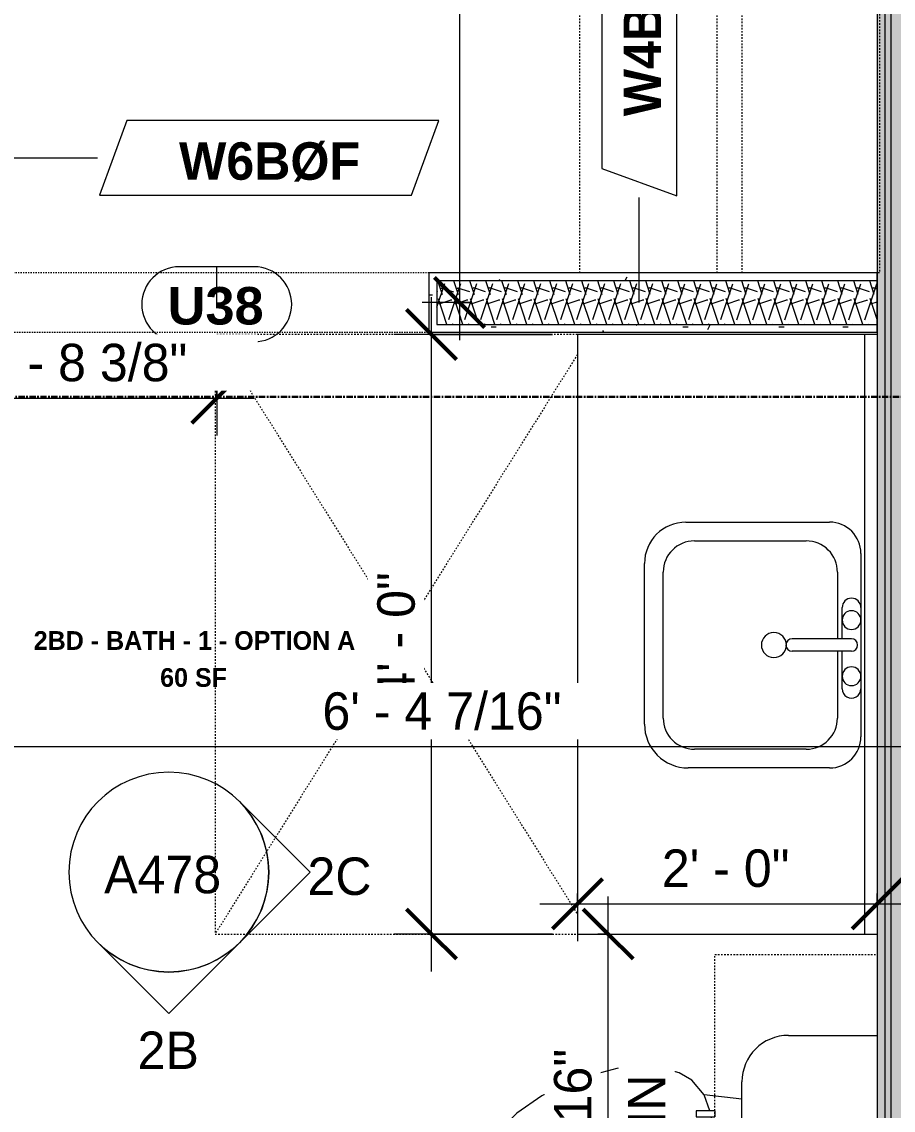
# Model space of a CAD drawing. Header units: inches. Extents: x -4058 to -1781, y 9814 to 12289.
# Drawn here: x -3411.6 to -3341.9, y 11790.1 to 11877.2 of the extents above; entities that cross this region are included whole.
import ezdxf

# ---------------------------------------------------------------- set-up
doc = ezdxf.new("R2010")
doc.units = ezdxf.units.IN
doc.header["$MEASUREMENT"] = 0
for name, pattern in [('Dash', [0.25, 0.125, -0.125]), ('Grid Line 1_2_', [0.875, 0.5, -0.125, 0.125, -0.125]), ('Grid Line 1_2__2_', [0.875, 0.5, -0.125, 0.125, -0.125]), ('Overhead', [0.15625, 0.09375, -0.0625])]:
    doc.linetypes.add(name, pattern=pattern)
for name, color, linetype, lineweight in [('0-1', 7, 'Continuous', 5), ('A-ANNO-DIMS', 211, 'Continuous', 9), ('A-ANNO-DIMS-32', 211, 'Continuous', 9), ('A-AREA-IDEN', 2, 'Continuous', 9), ('A-DETL-GENF-3', 92, 'Overhead', 9), ('A-DETL-MEDM-1', 33, 'Continuous', 9), ('A-DOOR-2', 31, 'Continuous', 9), ('A-DOOR-IDEN', 31, 'Continuous', 9), ('A-GENM', 5, 'Continuous', 9), ('A-GENM-2', 147, 'Dash', 9), ('A-WALL-1', 7, 'Continuous', 9), ('A-WALL-2', 113, 'Continuous', 9), ('A-WALL-IDEN', 211, 'Continuous', 9), ('A-WALL-PATT-1', 9, 'Continuous', 9), ('G-ANNO-SYMB-3', 111, 'Continuous', 9), ('I-WALL-1', 1, 'Continuous', 5), ('I-WALL-2', 7, 'Continuous', 9), ('P-SANR-FIXT', 6, 'Continuous', 9), ('Q-CASE', 31, 'Continuous', 9), ('Q-CASE-2', 31, 'Dash', 9), ('Q-CASE-HDLN', 31, 'Dash', 9), ('S-GRID-1', 1, 'Grid Line 1_2_', 9), ('S-GRID-2', 1, 'Grid Line 1_2__2_', 30)]:
    doc.layers.add(name, color=color, linetype=linetype, lineweight=lineweight)
doc.styles.add('Arial_B', font='arialbd.ttf', dxfattribs={"height": 3})
doc.styles.add('Century Gothic', font='ufonts.com_century-gothic.ttf', dxfattribs={"height": 3})
doc.styles.add('Century Gothic_B', font='GOTHICB.TTF', dxfattribs={"height": 3})
doc.styles.add('Century Gothic_B_1', font='GOTHICB.TTF', dxfattribs={"height": 1.5})
doc.dimstyles.new('THE_DIMENSION_STRING', dxfattribs={"dimscale": 12, "dimtxt": 3.132505, "dimasz": 0.333333, "dimexe": 0.25, "dimexo": 0.166667, "dimgap": 0.041667, "dimtad": 1, "dimdec": 4, "dimrnd": 0.0625, "dimzin": 3, "dimdsep": 46, "dimlunit": 4, "dimtxsty": 'Century Gothic', "dimblk1": 'OBLIQUE', "dimblk2": 'OBLIQUE', "dimsah": 1, "dimcen": 0.09, "dimdle": 0.25, "dimazin": 0, "dimtfac": 1, "dimtdec": 4, "dimtix": 1, "dimtmove": 0, "dimatfit": 3, "dimfxl": 1, "dimtvp": 1, "dimtfill": 1, "dimfrac": 2, "dimtolj": 1, "dimtzin": 0, "dimarcsym": 2})
doc.dimstyles.new('THE_DIMENSION_STRING_3', dxfattribs={"dimscale": 12, "dimtxt": 3.132505, "dimasz": 0.333333, "dimexe": 0.25, "dimexo": 0.166667, "dimgap": 0.041667, "dimtad": 1, "dimdec": 4, "dimrnd": 0.0625, "dimzin": 3, "dimdsep": 46, "dimlunit": 4, "dimtxsty": 'Century Gothic', "dimblk1": 'OBLIQUE', "dimblk2": 'OBLIQUE', "dimsah": 1, "dimcen": 0.09, "dimdle": 0.25, "dimazin": 0, "dimtfac": 1, "dimtdec": 4, "dimtix": 1, "dimtmove": 0, "dimatfit": 3, "dimfxl": 1, "dimtvp": 1, "dimtfill": 1, "dimfrac": 2, "dimtolj": 1, "dimtzin": 0, "dimarcsym": 2})
pattern_1 = [(0, (0, 0), (10.24, 2.56), [0.422, -7.258, 0.422, -7.258, -40.96]), (0, (0, 0), (10.24, 2.56), [-15.36, 0.422, -14.938, 0.422, -7.258, -17.92]), (0, (0, 0), (10.24, 2.56), [-38.4, 0.422, -4.698, 0.422, -12.378]), (120, (3.84, 1.28), (-7.33702503, 7.58810013), [0.422, -7.258, 0.422, -7.258, -40.96]), (120, (3.84, 1.28), (-7.33702503, 7.58810013), [-15.36, 0.422, -14.938, 0.422, -7.258, -17.92]), (120, (3.84, 1.28), (-7.33702503, 7.58810013), [-38.4, 0.422, -4.698, 0.422, -12.378]), (240, (5.12, 6.4), (-2.90297497, -10.14810013), [0.422, -7.258, 0.422, -7.258, -40.96]), (240, (5.12, 6.4), (-2.90297497, -10.14810013), [-15.36, 0.422, -14.938, 0.422, -7.258, -17.92]), (240, (5.12, 6.4), (-2.90297497, -10.14810013), [-38.4, 0.422, -4.698, 0.422, -12.378])]
pattern_2 = [(161.57, (0.16, 0.16), (-1.279773737, -0.000426766), [0, -9.107, 1.011, 0]), (18.43, (-0.16, 0.16), (-1.279773737, 0.000426766), [0, -9.107, 1.011, 0]), (108.43, (0.16, 0.16), (0.639452382, -3.199964008), [3.035, -7.083]), (71.57, (-0.16, 0.16), (0.639452382, 3.199964008), [3.035, -7.083])]

# ---------------------------------------------------------------- blocks, each defined once
blk = doc.blocks.new('CTR - 1st Phase - Shell_rvt-1-UNITS PLANS - 3RD FLOOR')
at = {"layer": 'S-GRID-1'}
blk.add_line((-1781.273, 11847.189), (-4041.78, 11847.189), dxfattribs=at)
blk = doc.blocks.new('CTR - 1st Phase - Common Walls_rvt-1-UNITS PLANS - 3RD FLOOR')
at = {"layer": 'A-WALL-PATT-1'}
h = blk.add_hatch(dxfattribs=at)
h.set_pattern_fill('FP_1', color=256, style=0, pattern_type=2)
h.set_pattern_definition(pattern_1)
h.paths.add_polyline_path([(-3342.536, 11724.739), (-3342.536, 12110.339), (-3343.161, 12110.339), (-3343.157, 11724.739)], flags=0)
h = blk.add_hatch(dxfattribs=at)
h.set_pattern_fill('FP_5', color=256, style=0, pattern_type=2)
h.set_pattern_definition(pattern_2)
h.paths.add_polyline_path([(-3342.036, 11724.739), (-3336.536, 11724.739), (-3336.536, 12110.339), (-3342.036, 12110.339), (-3342.036, 11725.364)], flags=0)
at = {"layer": 'I-WALL-1'}
blk.add_hatch(color=256, dxfattribs=at).paths.add_polyline_path([(-3342.036, 11724.739), (-3342.036, 12110.339), (-3342.536, 12110.339), (-3342.536, 11724.739)], flags=0)
at = {"layer": 'A-WALL-1'}
for p, q in [((-3342.536, 11725.364), (-3342.536, 12110.339)), ((-3342.036, 11725.364), (-3342.036, 12110.339))]:
    blk.add_line(p, q, dxfattribs=at)
at = {"layer": 'I-WALL-2'}
for p, q in [((-3343.161, 12110.339), (-3343.161, 11852.177)), ((-3343.161, 11804.177), (-3343.161, 11763.864))]:
    blk.add_line(p, q, dxfattribs=at)
blk = doc.blocks.new('CTR - 1st Phase - Structure_rvt-1-UNITS PLANS - 3RD FLOOR')
at = {"layer": 'S-GRID-2'}
blk.add_line((-1781.273, 11847.189), (-4041.78, 11847.189), dxfattribs=at)
blk = doc.blocks.new('Door-Opening - CLEAR OPENING - 34_ x 80_-3922092-UNITS PLANS - 3RD FLOOR')
at = {"layer": 'A-DETL-GENF-3'}
for p, q in [((16.678, 2.375), (-17.322, 2.375)), ((-17.322, -2.375), (16.678, -2.375))]:
    blk.add_line(p, q, dxfattribs=at)
at = {"layer": 'A-DETL-MEDM-1'}
for p, q in [((-17.322, 2.375), (-17.322, -2.375)), ((16.678, -2.375), (16.678, 2.375))]:
    blk.add_line(p, q, dxfattribs=at)
blk = doc.blocks.new('M_Sink Vanity-Square - 500 x 440mm-1372835-UNITS PLANS - 3RD FLOOR')
at = {"layer": 'P-SANR-FIXT'}
for p, q in [((-5.725, 10.23), (7.139, 10.23)), ((-5.225, 8.73), (6.46, 8.73)), ((-9.225, -4.592), (-9.225, 6.73)), ((-7.725, -2.717), (-7.725, 6.23)), ((8.96, 6.23), (8.96, -2.717)), ((10.46, 6.91), (10.46, -4.592)), ((0.118, -6.329), (0.118, -1.59)), ((1.118, -6.329), (1.118, -1.59)), ((0.118, -5.217), (-5.225, -5.217)), ((6.46, -5.217), (1.118, -5.217)), ((-2.882, -5.592), (0.118, -5.592)), ((1.118, -5.592), (3.618, -5.592)), ((7.96, -7.092), (-6.725, -7.092)), ((3.618, -7.092), (-2.882, -7.092))]:
    blk.add_line(p, q, dxfattribs=at)
for centre, radius, start, end in [((-5.725, 6.73), 3.5, 90, 180), ((7.139, 6.91), 3.321, 360, 90), ((-5.225, 6.23), 2.5, 90, 180), ((6.46, 6.23), 2.5, 360, 90), ((0.618, -0.125), 1, 360, 180), ((0.618, -0.125), 1, 180, 0), ((0.618, -1.59), 0.5, 360, 180), ((-5.225, -2.717), 2.5, 180, 270), ((6.46, -2.717), 2.5, 270, 360), ((-6.725, -4.592), 2.5, 180, 270), ((7.96, -4.592), 2.5, 270, 0), ((-2.882, -6.342), 0.75, 90, 270), ((-1.882, -6.342), 0.75, 360, 180), ((2.618, -6.342), 0.75, 0, 180), ((3.618, -6.342), 0.75, 270, 90), ((-1.882, -6.342), 0.75, 180, 0), ((0.618, -6.329), 0.5, 180, 0), ((2.618, -6.342), 0.75, 180, 0)]:
    blk.add_arc(centre, radius, start, end, dxfattribs=at)
blk = doc.blocks.new('Toilet-Domestic-3D - Toilet-Domestic-3D-V62-UNITS PLANS - 3RD FLOOR')
at = {"layer": 'P-SANR-FIXT'}
for p, q in [((-9.976, 11.75), (-9.976, 18.851)), ((9.976, 18.851), (9.976, 11.75)), ((6.25, 8.024), (-6.25, 8.024)), ((-4.862, 8.024), (-5.209, 5)), ((4.862, 8.024), (5.209, 5)), ((-3.938, 5.463), (-5.209, 5)), ((-1, 6), (-3.449, 5.568)), ((1, 6), (-1, 6)), ((3.836, 5.5), (1, 6)), ((5.209, 5), (3.836, 5.5)), ((-5.209, 5), (-6.401, 4)), ((6.401, 4), (5.209, 5)), ((-6.401, 4), (-6.968, 3)), ((6.968, 3), (6.401, 4)), ((-6.968, 3), (-7.236, 2)), ((7.236, 2), (6.968, 3)), ((-7.236, 2), (-7.413, 0.996)), ((7.413, 0.996), (7.236, 2)), ((-7.413, 0.996), (-7.5, 0)), ((7.5, 0), (7.413, 0.996)), ((-7.5, 0), (-7.326, -1.992)), ((7.326, -1.992), (7.5, 0)), ((-7.326, -1.992), (-6.788, -4)), ((6.788, -4), (7.326, -1.992)), ((-6.788, -4), (-6.06, -6)), ((6.06, -6), (6.788, -4)), ((-6.06, -6), (-5.127, -8)), ((5.127, -8), (6.06, -6)), ((-5.127, -8), (-3.74, -10)), ((3.74, -10), (5.127, -8)), ((-3.74, -10), (-2.74, -11)), ((2.74, -11), (3.74, -10)), ((-2.74, -11), (-1.874, -11.5)), ((1.874, -11.5), (2.74, -11)), ((-1.874, -11.5), (-0.5, -12)), ((-0.5, -12), (0.5, -12)), ((0.5, -12), (1.874, -11.5))]:
    blk.add_line(p, q, dxfattribs=at)
for centre, start, end in [((-6.25, 11.75), 180, 270), ((6.25, 11.75), 270, 360)]:
    blk.add_arc(centre, 3.726, start, end, dxfattribs=at)
blk = doc.blocks.new('Bath Vanity - Bath Vanity 48_-3150017-UNITS PLANS - 3RD FLOOR')
at = {"layer": 'Q-CASE'}
for p, q in [((24.738, 24), (-23.262, 24)), ((-23.262, 24), (-23.262, 1.005)), ((24.738, 1.005), (24.738, 24))]:
    blk.add_line(p, q, dxfattribs=at)
blk = doc.blocks.new('ADA Clearances - 30_x48_-V59-UNITS PLANS - 3RD FLOOR')
at = {"layer": 'A-GENM-2'}
for p, q in [((-14.005, -22.407), (15, 24)), ((15, 24), (-14.005, 24)), ((15, -24), (15, 24)), ((15, -24), (-14.005, 22.407)), ((-14.005, -24), (15, -24))]:
    blk.add_line(p, q, dxfattribs=at)
blk = doc.blocks.new('BATHROOM MIRROR - BATHROOM MIRROR 48_-3123886-UNITS PLANS - 3RD FLOOR')
at = {"layer": 'Q-CASE'}
for p, q in [((-23.262, -23), (24.738, -23)), ((-23.262, -23), (-23.262, -24)), ((24.738, -24), (24.738, -23)), ((24.738, -24), (-23.262, -24))]:
    blk.add_line(p, q, dxfattribs=at)
blk = doc.blocks.new('300 Series Wall Hung Cabinet_326 - 30_-2909953-UNITS PLANS - 3RD FLOOR')
at = {"layer": 'Q-CASE'}
for p, q in [((-2.012, 14.687), (-2.5, 14.687)), ((-2.5, 14.687), (-2.5, 13.188)), ((-2.012, 13.188), (-2.012, 14.687)), ((2.488, 14.687), (2, 14.687)), ((2, 14.687), (2, 13.188)), ((2.488, 13.188), (2.488, 14.687)), ((-2.012, 13.188), (-2.5, 13.188)), ((2.488, 13.188), (2, 13.188))]:
    blk.add_line(p, q, dxfattribs=at)
at = {"layer": 'Q-CASE-2'}
for p, q in [((-15, 0.187), (-15, 13.188)), ((-15, 13.188), (15, 13.188)), ((15, 13.188), (15, 0.187)), ((15, 0.187), (-15, 0.187))]:
    blk.add_line(p, q, dxfattribs=at)
blk = doc.blocks.new('OD_CW_Closet - OD_CW_Closet-3801314-UNITS PLANS - 3RD FLOOR')
at = {"layer": 'Q-CASE-HDLN'}
for p, q in [((0.738, -24), (0.738, 0)), ((0.738, 0), (80.988, 0)), ((80.988, 0), (80.988, -24)), ((0.738, -11), (80.988, -11)), ((0.738, -13), (80.988, -13)), ((80.988, -24), (0.738, -24))]:
    blk.add_line(p, q, dxfattribs=at)
blk = doc.blocks.new('DIMBLOCK194-UNITS PLANS - 3RD FLOOR')
at = {"layer": 'A-ANNO-DIMS-32'}
for p, q in [((-3378.835, 11801.177), (-3378.835, 11855.177)), ((-3369.157, 11852.177), (-3381.835, 11852.177)), ((-3378.835, 11852.177), (-3369.157, 11852.177)), ((-3369.157, 11804.177), (-3381.835, 11804.177)), ((-3378.835, 11804.177), (-3369.157, 11804.177))]:
    blk.add_line(p, q, dxfattribs=at)
at = {"layer": 'A-ANNO-DIMS-32', "lineweight": 50}
for p, q in [((-3378.835, 11852.177), (-3380.835, 11854.177)), ((-3378.835, 11852.177), (-3376.835, 11850.177)), ((-3378.835, 11804.177), (-3380.835, 11806.177)), ((-3378.835, 11804.177), (-3376.835, 11802.177))]:
    blk.add_line(p, q, dxfattribs=at)
at = {"layer": 'A-ANNO-DIMS-32', "color": 0, "insert": (-3383.18, 11822.931), "char_height": 3, "width": 12.58969, "attachment_point": 1, "rotation": 90, "line_spacing_factor": 0.984502, "style": 'Century Gothic', "bg_fill": 3, "box_fill_scale": 1.25, "bg_fill_color": 256, "bg_fill_true_color": 13158600, "bg_fill_transparency": 0}
blk.add_mtext('4\' - 0"', dxfattribs=at)
blk = doc.blocks.new('_Oblique')
at = {"color": 0, "linetype": 'ByBlock', "lineweight": -2}
blk.add_line((-0.5, -0.5), (0.5, 0.5), dxfattribs=at)
blk = doc.blocks.new('DIMBLOCK195-UNITS PLANS - 3RD FLOOR')
at = {"layer": 'A-ANNO-DIMS-32', "lineweight": 50}
for p, q in [((-3367.157, 11806.603), (-3365.157, 11808.603)), ((-3343.157, 11806.603), (-3341.157, 11808.603)), ((-3367.157, 11806.603), (-3369.157, 11804.603)), ((-3343.157, 11806.603), (-3345.157, 11804.603))]:
    blk.add_line(p, q, dxfattribs=at)
at = {"layer": 'A-ANNO-DIMS-32'}
for p, q in [((-3367.157, 11807.432), (-3367.157, 11803.603)), ((-3367.157, 11806.603), (-3367.157, 11807.432)), ((-3343.157, 11807.432), (-3343.157, 11803.603)), ((-3343.157, 11806.603), (-3343.157, 11807.432)), ((-3370.157, 11806.603), (-3340.157, 11806.603))]:
    blk.add_line(p, q, dxfattribs=at)
at = {"layer": 'A-ANNO-DIMS-32', "color": 0, "insert": (-3360.402, 11810.949), "char_height": 3, "width": 12.58969, "attachment_point": 1, "line_spacing_factor": 0.984502, "style": 'Century Gothic', "bg_fill": 3, "box_fill_scale": 1.25, "bg_fill_color": 256, "bg_fill_true_color": 13158600, "bg_fill_transparency": 0}
blk.add_mtext('2\' - 0"', dxfattribs=at)
blk = doc.blocks.new('DIMBLOCK196-UNITS PLANS - 3RD FLOOR')
at = {"layer": 'A-ANNO-DIMS-32'}
for p, q in [((-3364.69, 11764.989), (-3364.69, 11807.177)), ((-3365.518, 11804.177), (-3361.69, 11804.177)), ((-3364.69, 11804.177), (-3365.518, 11804.177)), ((-3365.518, 11767.989), (-3361.69, 11767.989)), ((-3364.69, 11767.989), (-3365.518, 11767.989))]:
    blk.add_line(p, q, dxfattribs=at)
at = {"layer": 'A-ANNO-DIMS-32', "lineweight": 50}
for p, q in [((-3364.69, 11804.177), (-3366.69, 11806.177)), ((-3364.69, 11804.177), (-3362.69, 11802.177)), ((-3364.69, 11767.989), (-3366.69, 11769.989)), ((-3364.69, 11767.989), (-3362.69, 11765.989))]:
    blk.add_line(p, q, dxfattribs=at)
at = {"layer": 'A-ANNO-DIMS-32', "color": 0, "char_height": 3, "attachment_point": 1, "rotation": 90, "line_spacing_factor": 0.984502, "style": 'Century Gothic', "bg_fill": 3, "box_fill_scale": 1.25, "bg_fill_color": 256, "bg_fill_true_color": 13158600, "bg_fill_transparency": 0}
for s, insert, width in [('3\' - 0 3/16"', (-3369.035, 11775.84), 24.5827), ('33" MIN', (-3363.113, 11778.575), 18.01936)]:
    blk.add_mtext(s, dxfattribs=dict(at, insert=insert, width=width))
blk = doc.blocks.new('DIMBLOCK764-UNITS PLANS - 3RD FLOOR')
at = {"layer": 'A-ANNO-DIMS-32'}
for p, q in [((-3415.532, 11808.939), (-3415.532, 11822.183)), ((-3339.124, 11806.177), (-3339.124, 11822.183)), ((-3415.532, 11819.183), (-3336.124, 11819.183)), ((-3415.532, 11819.183), (-3415.532, 11808.939)), ((-3339.124, 11819.183), (-3339.124, 11806.177))]:
    blk.add_line(p, q, dxfattribs=at)
at = {"layer": 'A-ANNO-DIMS-32', "lineweight": 50}
for p, q in [((-3415.532, 11819.183), (-3413.532, 11821.183)), ((-3339.124, 11819.183), (-3337.124, 11821.183)), ((-3415.532, 11819.183), (-3417.532, 11817.183)), ((-3339.124, 11819.183), (-3341.124, 11817.183))]:
    blk.add_line(p, q, dxfattribs=at)
at = {"layer": 'A-ANNO-DIMS-32', "color": 0, "insert": (-3387.57, 11823.528), "char_height": 3, "width": 24.5827, "attachment_point": 1, "line_spacing_factor": 0.984502, "style": 'Century Gothic', "bg_fill": 3, "box_fill_scale": 1.25, "bg_fill_color": 256, "bg_fill_true_color": 13158600, "bg_fill_transparency": 0}
blk.add_mtext('6\' - 4 7/16"', dxfattribs=at)
blk = doc.blocks.new('DIMBLOCK766-UNITS PLANS - 3RD FLOOR')
at = {"layer": 'A-ANNO-DIMS-32'}
for p, q in [((-3376.596, 11942.739), (-3376.596, 11851.739)), ((-3375.767, 11939.739), (-3379.596, 11939.739)), ((-3376.596, 11939.739), (-3375.767, 11939.739)), ((-3375.767, 11854.739), (-3379.596, 11854.739)), ((-3376.596, 11854.739), (-3375.767, 11854.739))]:
    blk.add_line(p, q, dxfattribs=at)
at = {"layer": 'A-ANNO-DIMS-32', "lineweight": 50}
for p, q in [((-3376.596, 11939.739), (-3378.596, 11941.739)), ((-3376.596, 11939.739), (-3374.596, 11937.739)), ((-3376.596, 11854.739), (-3378.596, 11856.739)), ((-3376.596, 11854.739), (-3374.596, 11852.739))]:
    blk.add_line(p, q, dxfattribs=at)
at = {"layer": 'A-ANNO-DIMS-32', "color": 0, "insert": (-3380.941, 11891.994), "char_height": 3, "width": 12.58969, "attachment_point": 1, "rotation": 90, "line_spacing_factor": 0.984502, "style": 'Century Gothic', "bg_fill": 3, "box_fill_scale": 1.25, "bg_fill_color": 256, "bg_fill_true_color": 13158600, "bg_fill_transparency": 0}
blk.add_mtext('7\' - 1"', dxfattribs=at)
blk = doc.blocks.new('Door Tag - Type Mark-2601225-UNITS PLANS - 3RD FLOOR')
at = {"layer": 'A-DOOR-IDEN'}
for p, q in [((0.09375, 0.09375), (-0.09375, 0.09375)), ((-0.09375, -0.09375), (0.09375, -0.09375))]:
    blk.add_line(p, q, dxfattribs=at)
for centre, start, end in [((-0.09375, 0), 90, 270), ((0.09375, 0), 270, 90)]:
    blk.add_arc(centre, 0.09375, start, end, dxfattribs=at)
blk = doc.blocks.new('Wall Tag - Arch Wall-3956453-UNITS PLANS - 3RD FLOOR')
at = {"layer": 'A-WALL-IDEN'}
for p, q in [((-0.3561, 0.0937), (-0.4244, -0.0937)), ((0.4244, 0.0937), (-0.3561, 0.0937)), ((0.3561, -0.0937), (0.4244, 0.0937)), ((-0.4244, -0.0937), (0.3561, -0.0937))]:
    blk.add_line(p, q, dxfattribs=at)
blk = doc.blocks.new('DIMBLOCK779-UNITS PLANS - 3RD FLOOR')
at = {"layer": 'A-ANNO-DIMS-32'}
for p, q in [((-3396.031, 11850.364), (-3396.031, 11844.097)), ((-3396.031, 11847.097), (-3396.031, 11850.364)), ((-3416.406, 11847.925), (-3416.406, 11844.097)), ((-3416.406, 11847.097), (-3416.406, 11847.925)), ((-3419.406, 11847.097), (-3393.031, 11847.097))]:
    blk.add_line(p, q, dxfattribs=at)
at = {"layer": 'A-ANNO-DIMS-32', "lineweight": 50}
for p, q in [((-3416.406, 11847.097), (-3414.406, 11849.097)), ((-3396.031, 11847.097), (-3394.031, 11849.097)), ((-3416.406, 11847.097), (-3418.406, 11845.097)), ((-3396.031, 11847.097), (-3398.031, 11845.097))]:
    blk.add_line(p, q, dxfattribs=at)
at = {"layer": 'A-ANNO-DIMS-32', "color": 0, "insert": (-3415.292, 11851.442), "char_height": 3, "width": 21.77837, "attachment_point": 1, "line_spacing_factor": 0.984502, "style": 'Century Gothic', "bg_fill": 3, "box_fill_scale": 1.25, "bg_fill_color": 256, "bg_fill_true_color": 13158600, "bg_fill_transparency": 0}
blk.add_mtext('1\' - 8 3/8"', dxfattribs=at)
blk = doc.blocks.new('Elevation - Filled Arrow-152140-UNITS PLANS - 3RD FLOOR')
at = {"layer": 'G-ANNO-SYMB-3'}
for start, end in [(360, 180), (180, 360)]:
    blk.add_arc((0, 0), 0.25, start, end, dxfattribs=at)
blk = doc.blocks.new('Elevation - Filled Arrow-151867-UNITS PLANS - 3RD FLOOR')
at = {"layer": 'G-ANNO-SYMB-3'}
for p, q in [((0, 0.3536), (-0.1768, 0.1768)), ((0.1768, 0.1768), (0, 0.3536))]:
    blk.add_line(p, q, dxfattribs=at)
blk.add_arc((0, 0), 0.25, 45, 135, dxfattribs=at)

msp = doc.modelspace()

# ---------------------------------------------------------------- hatches: boundary and pattern name
at = {"layer": 'A-WALL-PATT-1'}
h = msp.add_hatch(dxfattribs=at)
h.set_pattern_fill('FP_5', color=256, style=0, pattern_type=2)
h.set_pattern_definition(pattern_2)
h.paths.add_polyline_path([(-3343.16124, 11852.9894), (-3343.16124, 11856.4894), (-3378.40554, 11856.4894), (-3378.40554, 11852.9894), (-3357.59485, 11852.9894)], flags=0)
h.paths.add_polyline_path([(-3413.03054, 11852.9894), (-3413.03054, 11856.4894), (-3413.65554, 11856.4894), (-3413.65554, 11852.9894)], flags=0)
h = msp.add_hatch(dxfattribs=at)
h.set_pattern_fill('FP_1', color=256, style=0, pattern_type=2)
h.set_pattern_definition(pattern_1)
h.paths.add_polyline_path([(-3378.40554, 11854.7394), (-3378.40554, 11856.4894), (-3343.16124, 11856.4894), (-3343.16124, 11857.1144), (-3379.03054, 11857.1144), (-3379.03054, 11854.7394)], flags=0)
h = msp.add_hatch(dxfattribs=at)
h.set_pattern_fill('FP_1', color=256, style=0, pattern_type=2)
h.set_pattern_definition(pattern_1)
h.paths.add_polyline_path([(-3343.16124, 11852.3644), (-3343.16124, 11852.9894), (-3378.40554, 11852.9894), (-3378.40554, 11854.7394), (-3379.03054, 11854.7394), (-3379.03054, 11852.3644), (-3357.59485, 11852.3644)], flags=0)

# ---------------------------------------------------------------- linework, layer by layer
at = {"layer": 'A-DOOR-IDEN'}
msp.add_line((-3396.03054, 11854.7394), (-3396.03054, 11857.60793), dxfattribs=at)
at = {"layer": 'A-WALL-2'}
for p, q in [((-3343.16124, 11857.1144), (-3379.03054, 11857.1144)), ((-3378.40554, 11856.4894), (-3378.40554, 11852.9894)), ((-3343.16124, 11856.4894), (-3378.40554, 11856.4894)), ((-3343.16124, 11852.3644), (-3343.16124, 11857.1144)), ((-3378.40554, 11852.9894), (-3343.16124, 11852.9894)), ((-3379.03054, 11852.3644), (-3343.16124, 11852.3644))]:
    msp.add_line(p, q, dxfattribs=at)
at = {"layer": 'A-WALL-IDEN'}
for p, q in [((-3416.40554, 11866.33004), (-3405.56238, 11866.33004)), ((-3362.20933, 11854.7394), (-3362.20933, 11863.14624))]:
    msp.add_line(p, q, dxfattribs=at)

# ---------------------------------------------------------------- block references
at = {"layer": '0-1'}
for name in ['CTR - 1st Phase - Shell_rvt-1-UNITS PLANS - 3RD FLOOR', 'CTR - 1st Phase - Structure_rvt-1-UNITS PLANS - 3RD FLOOR', 'CTR - 1st Phase - Common Walls_rvt-1-UNITS PLANS - 3RD FLOOR']:
    msp.add_blockref(name, (0, 0), dxfattribs=at)
at = {"layer": 'A-DOOR-2', "rotation": 180}
msp.add_blockref('Door-Opening - CLEAR OPENING - 34_ x 80_-3922092-UNITS PLANS - 3RD FLOOR', (-3396.35292, 11854.7394), dxfattribs=at)
at = {"layer": 'A-DOOR-IDEN', "xscale": 31.99999999999999, "yscale": 31.99999999999999, "zscale": 31.99999999999999}
msp.add_blockref('Door Tag - Type Mark-2601225-UNITS PLANS - 3RD FLOOR', (-3396.03054, 11854.60793), dxfattribs=at)
at = {"layer": 'A-GENM', "rotation": 180}
msp.add_blockref('ADA Clearances - 30_x48_-V59-UNITS PLANS - 3RD FLOOR', (-3381.16124, 11828.1769), dxfattribs=at)
at = {"layer": 'A-WALL-IDEN', "xscale": 31.99999999999999, "yscale": 31.99999999999999, "zscale": 31.99999999999999, "rotation": 89.99999999999991}
msp.add_blockref('Wall Tag - Arch Wall-3956453-UNITS PLANS - 3RD FLOOR', (-3362.20933, 11876.87795), dxfattribs=at)
at = {"layer": 'G-ANNO-SYMB-3', "extrusion": (0, 0, -1), "xscale": 31.99999999999999, "yscale": 31.99999999999999, "zscale": 31.99999999999999, "rotation": 180}
msp.add_blockref('Elevation - Filled Arrow-151867-UNITS PLANS - 3RD FLOOR', (3399.86759, 11809.13241), dxfattribs=at)
at = {"layer": 'P-SANR-FIXT'}
for name, p, rotation in [('M_Sink Vanity-Square - 500 x 440mm-1372835-UNITS PLANS - 3RD FLOOR', (-3351.56039, 11826.69741), 90.00000000032784), ('Toilet-Domestic-3D - Toilet-Domestic-3D-V62-UNITS PLANS - 3RD FLOOR', (-3362.01246, 11786.08315), 270.000000000413)]:
    msp.add_blockref(name, p, dxfattribs=dict(at, rotation=rotation))
at = {"layer": 'Q-CASE'}
for name, p, rotation in [('OD_CW_Closet - OD_CW_Closet-3801314-UNITS PLANS - 3RD FLOOR', (-3366.97374, 11856.37669), 90.00000000000064), ('Bath Vanity - Bath Vanity 48_-3150017-UNITS PLANS - 3RD FLOOR', (-3343.15665, 11827.43919), 90.00000000032061), ('BATHROOM MIRROR - BATHROOM MIRROR 48_-3123886-UNITS PLANS - 3RD FLOOR', (-3367.16124, 11827.43919), 89.99999999996577), ('300 Series Wall Hung Cabinet_326 - 30_-2909953-UNITS PLANS - 3RD FLOOR', (-3342.97374, 11787.5326), 90.00000000000017)]:
    msp.add_blockref(name, p, dxfattribs=dict(at, rotation=rotation))

# ---------------------------------------------------------------- texts
at = {"layer": 'A-AREA-IDEN', "insert": (-3410.68229, 11828.43106), "char_height": 1.5, "width": 30.3, "attachment_point": 1, "style": 'Century Gothic_B_1'}
msp.add_mtext('2BD - BATH - 1 - OPTION A', dxfattribs=at)
at = {"layer": 'A-DOOR-IDEN', "insert": (-3399.96242, 11855.98778), "char_height": 3, "width": 9.393, "attachment_point": 1, "style": 'Arial_B'}
msp.add_mtext('U38', dxfattribs=at)
at = {"layer": 'A-WALL-IDEN', "insert": (-3363.45686, 11869.66203), "char_height": 3, "width": 17.372, "attachment_point": 1, "rotation": 90, "style": 'Century Gothic_B'}
msp.add_mtext('W4BØF', dxfattribs=at)
at = {"layer": 'A-WALL-IDEN', "insert": (-3399.0466, 11867.57757), "char_height": 3, "width": 17.372, "attachment_point": 1, "style": 'Century Gothic_B'}
msp.add_mtext('W6BØF', dxfattribs=at)
at = {"layer": 'G-ANNO-SYMB-3', "insert": (-3402.36383, 11796.36574), "char_height": 3, "width": 5.757, "attachment_point": 1, "style": 'Century Gothic'}
msp.add_mtext('2B', dxfattribs=at)

# ---------------------------------------------------------------- next in the draw order: dimensions: what is measured, and where the dimension line sits
at = {"layer": 'A-ANNO-DIMS'}
dim = msp.add_linear_dim(base=(-3378.83521, 11852.1769), p1=(-3367.15665, 11804.1769), p2=(-3367.15665, 11852.1769), angle=90, dimstyle='THE_DIMENSION_STRING', override={"dimpost": '<>', "dimfxl": 48}, dxfattribs=at)
dim.commit()
dim.dimension.update_dxf_attribs({"geometry": 'DIMBLOCK194-UNITS PLANS - 3RD FLOOR', "text_midpoint": (-3380.91067, 11828.1769)})
dim = msp.add_linear_dim(base=(-3396.03054, 11847.09664), p1=(-3416.40554, 11849.92506), p2=(-3396.03054, 11852.3644), dimstyle='THE_DIMENSION_STRING_3', override={"dimpost": '<>', "dimfxl": 20.520501}, dxfattribs=at)
dim.commit()
dim.dimension.update_dxf_attribs({"geometry": 'DIMBLOCK779-UNITS PLANS - 3RD FLOOR', "text_midpoint": (-3406.21804, 11849.33831)})

# ---------------------------------------------------------------- next in the draw order: dimensions: what is measured, and where the dimension line sits
for base, p1, p2, angle, dimstyle, override, picture, middle in [((-3376.59578, 11854.7394), (-3373.76735, 11939.7394), (-3373.76735, 11854.7394), 90, 'THE_DIMENSION_STRING_3', {"dimpost": '<>', "dimfxl": 85}, 'DIMBLOCK766-UNITS PLANS - 3RD FLOOR', (-3378.63351, 11897.2394)), ((-3343.15665, 11806.60335), (-3367.15665, 11809.43178), (-3343.15665, 11809.43178), 0, 'THE_DIMENSION_STRING', {"dimpost": '<>', "dimfxl": 24}, 'DIMBLOCK195-UNITS PLANS - 3RD FLOOR', (-3355.15665, 11808.67881))]:
    dim = msp.add_linear_dim(base=base, p1=p1, p2=p2, angle=angle, dimstyle=dimstyle, override=override, dxfattribs=at)
    dim.commit()
    dim.dimension.update_dxf_attribs({"geometry": picture, "text_midpoint": middle})

# ---------------------------------------------------------------- next in the draw order: block references
at = {"layer": 'A-WALL-IDEN', "xscale": 31.99999999999999, "yscale": 31.99999999999999, "zscale": 31.99999999999999}
msp.add_blockref('Wall Tag - Arch Wall-3956453-UNITS PLANS - 3RD FLOOR', (-3391.83068, 11866.33004), dxfattribs=at)

# ---------------------------------------------------------------- next in the draw order: dimensions: what is measured, and where the dimension line sits
at = {"layer": 'A-ANNO-DIMS'}
dim = msp.add_linear_dim(base=(-3364.68986, 11804.1769), p1=(-3367.51829, 11767.9894), p2=(-3367.51829, 11804.1769), angle=90, text='<>\\X33" MIN', dimstyle='THE_DIMENSION_STRING', override={"dimpost": '<>', "dimfxl": 36.1875}, dxfattribs=at)
dim.commit()
dim.dimension.update_dxf_attribs({"geometry": 'DIMBLOCK196-UNITS PLANS - 3RD FLOOR', "text_midpoint": (-3364.68986, 11786.08315)})

# ---------------------------------------------------------------- next in the draw order: dimensions: what is measured, and where the dimension line sits
dim = msp.add_linear_dim(base=(-3339.12374, 11819.18309), p1=(-3415.53165, 11806.9394), p2=(-3339.12374, 11804.1769), dimstyle='THE_DIMENSION_STRING_3', override={"dimpost": '<>', "dimfxl": 76.457832}, dxfattribs=at)
dim.commit()
dim.dimension.update_dxf_attribs({"geometry": 'DIMBLOCK764-UNITS PLANS - 3RD FLOOR', "text_midpoint": (-3377.32769, 11821.42476)})

# ---------------------------------------------------------------- next in the draw order: block references
at = {"layer": 'G-ANNO-SYMB-3', "xscale": 31.99999999999999, "yscale": 31.99999999999999, "zscale": 31.99999999999999}
msp.add_blockref('Elevation - Filled Arrow-152140-UNITS PLANS - 3RD FLOOR', (-3399.86759, 11809.13241), dxfattribs=at)
at = {"layer": 'G-ANNO-SYMB-3', "extrusion": (0, 0, -1), "xscale": 31.99999999999999, "yscale": 31.99999999999999, "zscale": 31.99999999999999, "rotation": 90.00000000000557}
msp.add_blockref('Elevation - Filled Arrow-151867-UNITS PLANS - 3RD FLOOR', (3399.86759, 11809.13241), dxfattribs=at)

# ---------------------------------------------------------------- next in the draw order: texts
at = {"layer": 'A-AREA-IDEN', "insert": (-3400.55945, 11825.46936), "char_height": 1.5, "width": 5.757, "attachment_point": 1, "style": 'Century Gothic_B_1'}
msp.add_mtext('60 SF', dxfattribs=at)
at = {"layer": 'G-ANNO-SYMB-3', "char_height": 3, "attachment_point": 1, "style": 'Century Gothic'}
for s, insert, width in [('A478', (-3405.04354, 11810.43883), 12.221), ('2C', (-3388.76812, 11810.30441), 6.969)]:
    msp.add_mtext(s, dxfattribs=dict(at, insert=insert, width=width))

doc.saveas('drawing.dxf')
